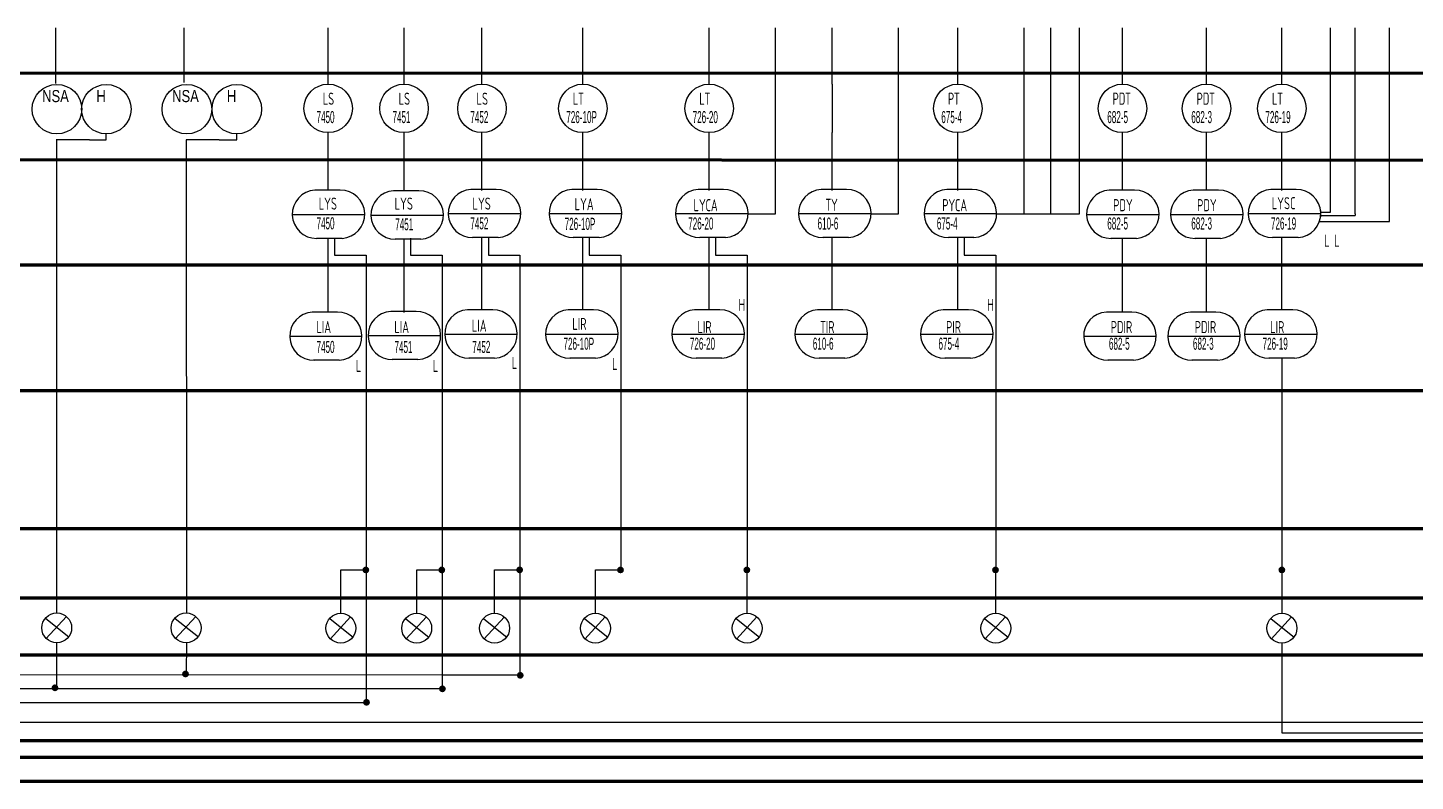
# Model space of a CAD drawing. Extents: x 906 to 2746, y -85 to 594.
# Drawn here: x 1511.8 to 1798, y -84.9 to 70.7 of the extents above; entities that cross this region are included whole.
import ezdxf

# ---------------------------------------------------------------- set-up
doc = ezdxf.new("R2010")
doc.units = 0
doc.header["$MEASUREMENT"] = 0
doc.layers.add('1', color=7, linetype='CONTINUOUS')
doc.layers.add('2', color=7, linetype='CONTINUOUS')
doc.styles.get("Standard").update_dxf_attribs({"font": 'MDM_Win'})
doc.styles.add('стиль1', font='txt.shx', dxfattribs={"width": 0.6})
doc.styles.add('стиль2', font='MDM_Win.shx', dxfattribs={"width": 0.5})

msp = doc.modelspace()

# ---------------------------------------------------------------- linework, layer by layer
at = {"layer": '1', "lineweight": 30}
for p, q in [((1517.57, 59.21), (1517.57, 70.69)), ((1544.08, 59.4), (1544.08, 70.69)), ((1666.08, 32.24), (1666.08, 70.69)), ((1691.46, 32.24), (1691.46, 70.69)), ((1717.37, 32.24), (1717.37, 70.69)), ((1722.87, 32.24), (1722.87, 70.69)), ((1728.78, 32.24), (1728.78, 70.69)), ((1780.53, 32.6), (1780.53, 70.69)), ((1785.61, 32.24), (1785.61, 70.69)), ((1677.75, 59.04), (1677.75, 49.04)), ((1528.02, 47.57), (1528.02, 48.77)), ((1554.93, 47.57), (1554.93, 48.77)), ((1524.52, 47.57), (1517.7, 47.57)), ((1517.72, 47.57), (1517.72, -50.13)), ((1524.52, 47.57), (1528.02, 47.57)), ((1544.52, 47.57), (1544.53, -50.13)), ((1551.33, 47.57), (1544.52, 47.57)), ((1551.33, 47.57), (1554.93, 47.57)), ((1608.47, 37.32), (1603.26, 37.32)), ((1629.27, 37.32), (1624.07, 37.32)), ((1655.34, 37.32), (1650.13, 37.32)), ((1680.71, 37.32), (1675.51, 37.32)), ((1706.63, 37.32), (1701.42, 37.32)), ((1773.48, 37.32), (1768.28, 37.32)), ((1576.27, 37.17), (1571.07, 37.17)), ((1592.51, 37.02), (1587.31, 37.02)), ((1740.13, 37.17), (1734.93, 37.17)), ((1757.46, 37.17), (1752.26, 37.17)), ((1581.39, 32.09), (1566.5, 32.09)), ((1597.63, 31.94), (1582.74, 31.94)), ((1613.58, 32.24), (1598.69, 32.24)), ((1634.38, 32.24), (1619.49, 32.24)), ((1660.45, 32.24), (1645.56, 32.24)), ((1660.39, 32.24), (1666.08, 32.24)), ((1685.82, 32.24), (1670.93, 32.24)), ((1685.77, 32.24), (1691.46, 32.24)), ((1711.74, 32.24), (1696.85, 32.24)), ((1711.68, 32.24), (1717.37, 32.24)), ((1717.37, 32.24), (1727.21, 32.24)), ((1727.21, 32.24), (1728.78, 32.24)), ((1745.25, 32.09), (1730.35, 32.09)), ((1762.57, 32.09), (1747.68, 32.09)), ((1778.59, 32.24), (1763.7, 32.24)), ((1778.62, 32.6), (1780.53, 32.6)), ((1778.62, 31.95), (1785.61, 31.95)), ((1576.65, 27.2), (1571.35, 27.2)), ((1575.1, 27.24), (1575.1, 23.77)), ((1592.89, 27.05), (1587.6, 27.05)), ((1590.77, 27.24), (1590.77, 23.77)), ((1608.84, 27.35), (1603.55, 27.35)), ((1606.83, 27.24), (1606.83, 23.77)), ((1629.65, 27.35), (1624.35, 27.35)), ((1627.63, 27.24), (1627.63, 23.77)), ((1655.71, 27.35), (1650.42, 27.35)), ((1653.7, 27.24), (1653.7, 23.77)), ((1681.09, 27.35), (1675.79, 27.35)), ((1707, 27.35), (1701.71, 27.35)), ((1704.99, 27.24), (1704.99, 23.77)), ((1740.51, 27.2), (1735.21, 27.2)), ((1757.84, 27.2), (1752.54, 27.2)), ((1773.85, 27.35), (1768.56, 27.35)), ((1575.1, 23.77), (1581.62, 23.77)), ((1581.62, 23.77), (1581.62, -61.29)), ((1590.77, 23.77), (1597.29, 23.77)), ((1597.29, 23.77), (1597.29, -61.29)), ((1606.83, 23.77), (1613.35, 23.77)), ((1613.35, 23.77), (1613.35, -61.29)), ((1627.63, 23.77), (1634.15, 23.77)), ((1634.15, 23.77), (1634.15, -41.23)), ((1653.7, 23.77), (1660.22, 23.77)), ((1660.22, 23.77), (1660.22, -41.23)), ((1704.99, 23.77), (1711.51, 23.77)), ((1711.51, 23.77), (1711.51, -41.23)), ((1575.69, 12), (1570.48, 12)), ((1591.93, 12.14), (1586.73, 12.14)), ((1607.73, 12.44), (1602.53, 12.44)), ((1628.54, 12.44), (1623.34, 12.44)), ((1654.6, 12.44), (1649.4, 12.44)), ((1679.98, 12.44), (1674.78, 12.44)), ((1705.89, 12.44), (1700.69, 12.44)), ((1739.54, 12), (1734.34, 12)), ((1756.87, 12), (1751.67, 12)), ((1772.74, 12.44), (1767.54, 12.44)), ((1580.82, 6.92), (1565.92, 6.92)), ((1597.05, 7.07), (1582.15, 7.07)), ((1612.85, 7.36), (1597.96, 7.36)), ((1633.65, 7.36), (1618.76, 7.36)), ((1659.72, 7.36), (1644.83, 7.36)), ((1685.09, 7.36), (1670.2, 7.36)), ((1711.01, 7.36), (1696.12, 7.36)), ((1744.66, 6.92), (1729.77, 6.92)), ((1761.99, 6.92), (1747.1, 6.92)), ((1777.86, 7.36), (1762.97, 7.36)), ((1576.06, 2.03), (1570.77, 2.03)), ((1592.31, 2.17), (1587.01, 2.17)), ((1608.11, 2.47), (1602.82, 2.47)), ((1628.92, 2.47), (1623.62, 2.47)), ((1654.98, 2.47), (1649.69, 2.47)), ((1680.35, 2.47), (1675.06, 2.47)), ((1706.27, 2.47), (1700.98, 2.47)), ((1739.92, 2.03), (1734.63, 2.03)), ((1757.25, 2.03), (1751.96, 2.03)), ((1773.12, 2.47), (1767.83, 2.47)), ((1197.2, -32.73), (1980.72, -32.73)), ((1576.39, -50.2), (1576.39, -41.23)), ((1576.39, -41.23), (1581.62, -41.23)), ((1592.05, -50.2), (1592.05, -41.23)), ((1592.05, -41.23), (1597.29, -41.23)), ((1608.11, -50.2), (1608.11, -41.23)), ((1608.11, -41.23), (1613.35, -41.23)), ((1628.92, -50.2), (1628.92, -41.23)), ((1628.92, -41.23), (1634.15, -41.23)), ((1660.21, -50.2), (1660.22, -40.79)), ((1711.5, -50.2), (1711.51, -40.79)), ((1519.81, -50.83), (1515.57, -55.48)), ((1515.57, -51.24), (1520.31, -55.07)), ((1546.49, -50.83), (1542.25, -55.48)), ((1542.25, -51.24), (1547, -55.07)), ((1578.41, -50.91), (1574.16, -55.55)), ((1574.16, -51.31), (1578.91, -55.15)), ((1594.07, -50.91), (1589.83, -55.55)), ((1589.83, -51.31), (1594.58, -55.15)), ((1610.13, -50.91), (1605.89, -55.55)), ((1605.89, -51.31), (1610.64, -55.15)), ((1630.94, -50.91), (1626.7, -55.55)), ((1626.7, -51.31), (1631.44, -55.15)), ((1662.22, -50.91), (1657.98, -55.55)), ((1657.98, -51.31), (1662.73, -55.15)), ((1713.52, -50.91), (1709.27, -55.55)), ((1709.27, -51.31), (1714.02, -55.15)), ((1772.53, -50.91), (1768.29, -55.55)), ((1768.29, -51.31), (1773.04, -55.15)), ((1517.72, -56.28), (1517.72, -65.06)), ((1544.54, -56.28), (1544.5, -62.63)), ((1484.68, -62.84), (1597.29, -62.91)), ((1581.62, -61.29), (1581.62, -68.6)), ((1597.29, -61.29), (1597.29, -65.79)), ((1597.29, -62.91), (1613.25, -62.91)), ((1613.35, -61.29), (1613.35, -62.87)), ((1467.78, -65.67), (1597.29, -65.74)), ((1448.54, -68.6), (1581.62, -68.6))]:
    msp.add_line(p, q, dxfattribs=at)
at = {"layer": '1', "lineweight": 30, "ltscale": 100}
for p, q in [((1792.72, 30.67), (1792.72, 70.69)), ((1785.61, 32.24), (1785.61, 31.95)), ((1778.25, 30.67), (1792.72, 30.67)), ((1770.51, 2.47), (1770.51, -50.2)), ((1770.52, -56.36), (1770.52, -65.11)), ((1770.52, -65.11), (1770.52, -74.9)), ((1289.81, -72.66), (1770.52, -72.66)), ((1770.52, -72.66), (2220.07, -72.66)), ((1770.52, -74.9), (2420.95, -74.9))]:
    msp.add_line(p, q, dxfattribs=at)
at = {"layer": '1', "lineweight": 80}
for p, q in [((968.3, 61.24), (1999.91, 61.39)), ((1778.52, 31.95), (1778.46, 31.95)), ((1778.62, 31.95), (1778.52, 31.95)), ((1778.62, 32.6), (1778.53, 32.6)), ((1113.97, -79.88), (2349.97, -79.88)), ((1093.97, -84.88), (2354.97, -84.88))]:
    msp.add_line(p, q, dxfattribs=at)
at = {"layer": '1', "lineweight": 30}
for centre, radius in [((1517.83, 53.88), 5.11), ((1528.02, 53.88), 5.11), ((1544.64, 53.88), 5.11), ((1554.93, 53.88), 5.11), ((1517.79, -53.21), 3.08), ((1544.47, -53.21), 3.08), ((1576.39, -53.28), 3.08), ((1592.05, -53.28), 3.08), ((1608.11, -53.28), 3.08), ((1628.92, -53.28), 3.08), ((1660.21, -53.28), 3.08), ((1711.5, -53.28), 3.08), ((1770.52, -53.28), 3.08)]:
    msp.add_circle(centre, radius, dxfattribs=at)
for centre, start, end in [((1603.54, 32.34), 93.568, 270.7822), ((1608.53, 32.33), 273.568, 90.7822), ((1624.35, 32.34), 93.568, 270.7822), ((1629.34, 32.33), 273.568, 90.7822), ((1650.41, 32.34), 93.568, 270.7822), ((1655.4, 32.33), 273.568, 90.7822), ((1675.79, 32.34), 93.568, 270.7822), ((1680.78, 32.33), 273.568, 90.7822), ((1701.7, 32.34), 93.568, 270.7822), ((1706.69, 32.33), 273.568, 90.7822), ((1768.55, 32.34), 93.568, 270.7822), ((1773.54, 32.33), 273.568, 90.7822), ((1571.35, 32.19), 93.568, 270.7822), ((1576.34, 32.18), 273.568, 90.7822), ((1587.59, 32.04), 93.568, 270.7822), ((1592.58, 32.03), 273.568, 90.7822), ((1735.21, 32.19), 93.568, 270.7822), ((1740.2, 32.18), 273.568, 90.7822), ((1752.54, 32.19), 93.568, 270.7822), ((1757.53, 32.18), 273.568, 90.7822), ((1570.85, 7.02), 93.568, 270.7822), ((1575.75, 7.01), 273.568, 90.7822), ((1587.01, 7.16), 93.568, 270.7822), ((1592, 7.15), 273.568, 90.7822), ((1602.81, 7.46), 93.568, 270.7822), ((1607.8, 7.45), 273.568, 90.7822), ((1623.62, 7.46), 93.568, 270.7822), ((1628.61, 7.45), 273.568, 90.7822), ((1649.68, 7.46), 93.568, 270.7822), ((1654.67, 7.45), 273.568, 90.7822), ((1675.05, 7.46), 93.568, 270.7822), ((1680.04, 7.45), 273.568, 90.7822), ((1700.97, 7.46), 93.568, 270.7822), ((1705.96, 7.45), 273.568, 90.7822), ((1734.62, 7.02), 93.568, 270.7822), ((1739.61, 7.01), 273.568, 90.7822), ((1751.95, 7.02), 93.568, 270.7822), ((1756.94, 7.01), 273.568, 90.7822), ((1767.82, 7.46), 93.568, 270.7822), ((1772.81, 7.45), 273.568, 90.7822)]:
    msp.add_arc(centre, 4.99, start, end, dxfattribs=at)
for points in [[(1581.55, -40.53), (1581.2, -41.85), (1580.85, -41.24), (1580.94, -41.59)], [(1581.55, -40.53), (1580.85, -41.24), (1581.2, -40.63), (1580.94, -40.89)], [(1581.55, -40.53), (1581.91, -41.85), (1581.2, -41.85), (1581.55, -41.95)], [(1581.55, -40.53), (1581.91, -40.63), (1582.26, -41.24), (1582.16, -40.89)], [(1581.55, -40.53), (1582.26, -41.24), (1581.91, -41.85), (1582.16, -41.59)], [(1597.22, -40.53), (1596.86, -41.85), (1596.51, -41.24), (1596.61, -41.59)], [(1597.22, -40.53), (1596.51, -41.24), (1596.86, -40.63), (1596.61, -40.89)], [(1597.22, -40.53), (1597.57, -41.85), (1596.86, -41.85), (1597.22, -41.95)], [(1597.22, -40.53), (1597.57, -40.63), (1597.93, -41.24), (1597.83, -40.89)], [(1597.22, -40.53), (1597.93, -41.24), (1597.57, -41.85), (1597.83, -41.59)], [(1613.28, -40.53), (1612.93, -41.85), (1612.57, -41.24), (1612.67, -41.59)], [(1613.28, -40.53), (1612.57, -41.24), (1612.93, -40.63), (1612.67, -40.89)], [(1613.28, -40.53), (1613.63, -41.85), (1612.93, -41.85), (1613.28, -41.95)], [(1613.28, -40.53), (1613.63, -40.63), (1613.99, -41.24), (1613.89, -40.89)], [(1613.28, -40.53), (1613.99, -41.24), (1613.63, -41.85), (1613.89, -41.59)], [(1634.08, -40.53), (1633.73, -41.85), (1633.38, -41.24), (1633.47, -41.59)], [(1634.08, -40.53), (1633.38, -41.24), (1633.73, -40.63), (1633.47, -40.89)], [(1634.08, -40.53), (1634.44, -41.85), (1633.73, -41.85), (1634.08, -41.95)], [(1634.08, -40.53), (1634.44, -40.63), (1634.79, -41.24), (1634.7, -40.89)], [(1634.08, -40.53), (1634.79, -41.24), (1634.44, -41.85), (1634.7, -41.59)], [(1660.15, -40.53), (1659.8, -41.85), (1659.44, -41.24), (1659.54, -41.59)], [(1660.15, -40.53), (1659.44, -41.24), (1659.8, -40.63), (1659.54, -40.89)], [(1660.15, -40.53), (1660.5, -41.85), (1659.8, -41.85), (1660.15, -41.95)], [(1660.15, -40.53), (1660.5, -40.63), (1660.86, -41.24), (1660.76, -40.89)], [(1660.15, -40.53), (1660.86, -41.24), (1660.5, -41.85), (1660.76, -41.59)], [(1711.44, -40.53), (1711.09, -41.85), (1710.73, -41.24), (1710.83, -41.59)], [(1711.44, -40.53), (1710.73, -41.24), (1711.09, -40.63), (1710.83, -40.89)], [(1711.44, -40.53), (1711.79, -41.85), (1711.09, -41.85), (1711.44, -41.95)], [(1711.44, -40.53), (1711.79, -40.63), (1712.15, -41.24), (1712.05, -40.89)], [(1711.44, -40.53), (1712.15, -41.24), (1711.79, -41.85), (1712.05, -41.59)], [(1770.51, -40.53), (1770.16, -41.85), (1769.81, -41.24), (1769.9, -41.59)], [(1770.51, -40.53), (1769.81, -41.24), (1770.16, -40.63), (1769.9, -40.89)], [(1770.51, -40.53), (1770.87, -41.85), (1770.16, -41.85), (1770.51, -41.95)], [(1770.51, -40.53), (1770.87, -40.63), (1771.22, -41.24), (1771.13, -40.89)], [(1770.51, -40.53), (1771.22, -41.24), (1770.87, -41.85), (1771.13, -41.59)], [(1544.35, -62.02), (1544, -63.34), (1543.64, -62.73), (1543.74, -63.08)], [(1544.35, -62.02), (1543.64, -62.73), (1544, -62.11), (1543.74, -62.37)], [(1544.35, -62.02), (1544.7, -63.34), (1544, -63.34), (1544.35, -63.43)], [(1544.35, -62.02), (1544.7, -62.11), (1545.06, -62.73), (1544.96, -62.37)], [(1544.35, -62.02), (1545.06, -62.73), (1544.7, -63.34), (1544.96, -63.08)], [(1613.41, -62.3), (1613.06, -63.62), (1612.71, -63.01), (1612.8, -63.36)], [(1613.41, -62.3), (1612.71, -63.01), (1613.06, -62.4), (1612.8, -62.66)], [(1613.41, -62.3), (1613.77, -63.62), (1613.06, -63.62), (1613.41, -63.72)], [(1613.41, -62.3), (1613.77, -62.4), (1614.12, -63.01), (1614.02, -62.66)], [(1613.41, -62.3), (1614.12, -63.01), (1613.77, -63.62), (1614.02, -63.36)], [(1517.42, -64.87), (1517.07, -66.19), (1516.72, -65.58), (1516.81, -65.93)], [(1517.42, -64.87), (1516.72, -65.58), (1517.07, -64.97), (1516.81, -65.23)], [(1517.42, -64.87), (1517.78, -66.19), (1517.07, -66.19), (1517.42, -66.29)], [(1517.42, -64.87), (1517.78, -64.97), (1518.13, -65.58), (1518.04, -65.23)], [(1517.42, -64.87), (1518.13, -65.58), (1517.78, -66.19), (1518.04, -65.93)], [(1597.35, -65.08), (1597, -66.4), (1596.64, -65.79), (1596.74, -66.14)], [(1597.35, -65.08), (1596.64, -65.79), (1597, -65.18), (1596.74, -65.44)], [(1597.35, -65.08), (1597.7, -66.4), (1597, -66.4), (1597.35, -66.5)], [(1597.35, -65.08), (1597.7, -65.18), (1598.06, -65.79), (1597.96, -65.44)], [(1597.35, -65.08), (1598.06, -65.79), (1597.7, -66.4), (1597.96, -66.14)], [(1581.68, -67.86), (1581.33, -69.18), (1580.98, -68.57), (1581.07, -68.92)], [(1581.68, -67.86), (1580.98, -68.57), (1581.33, -67.95), (1581.07, -68.21)], [(1581.68, -67.86), (1582.04, -69.18), (1581.33, -69.18), (1581.68, -69.27)], [(1581.68, -67.86), (1582.04, -67.95), (1582.39, -68.57), (1582.3, -68.21)], [(1581.68, -67.86), (1582.39, -68.57), (1582.04, -69.18), (1582.3, -68.92)]]:
    msp.add_solid(points, dxfattribs=at)
at = {"layer": '2', "linetype": 'Continuous', "lineweight": 30}
for p, q in [((1573.78, 59.04), (1573.78, 70.69)), ((1589.44, 59.04), (1589.44, 70.69)), ((1605.5, 59.04), (1605.5, 70.69)), ((1626.31, 59.04), (1626.31, 70.69)), ((1652.37, 59.04), (1652.37, 70.69)), ((1677.75, 59.04), (1677.75, 70.69)), ((1703.66, 59.04), (1703.66, 70.69)), ((1737.63, 59.04), (1737.63, 70.69)), ((1754.96, 59.04), (1754.96, 70.69)), ((1770.51, 59.04), (1770.51, 70.69)), ((1573.78, 37.06), (1573.78, 49.04)), ((1589.44, 37.06), (1589.44, 49.04)), ((1605.5, 37.06), (1605.5, 49.04)), ((1626.31, 37.06), (1626.31, 49.04)), ((1652.37, 37.06), (1652.37, 49.04)), ((1677.75, 37.06), (1677.75, 49.04)), ((1703.66, 37.06), (1703.66, 49.04)), ((1737.63, 37.06), (1737.63, 49.04)), ((1754.96, 37.06), (1754.96, 49.04)), ((1770.51, 37.06), (1770.51, 49.04)), ((1573.78, 11.9), (1573.78, 27.06)), ((1589.44, 11.9), (1589.44, 27.06)), ((1605.5, 12.44), (1605.5, 27.35)), ((1626.31, 12.44), (1626.31, 27.35)), ((1652.37, 12.44), (1652.37, 27.35)), ((1677.75, 12.44), (1677.75, 27.35)), ((1703.66, 12.44), (1703.66, 27.35)), ((1737.63, 11.9), (1737.63, 27.06)), ((1754.96, 11.9), (1754.96, 27.06)), ((1770.51, 12.44), (1770.51, 27.35))]:
    msp.add_line(p, q, dxfattribs=at)
at = {"layer": '2', "lineweight": 80}
for p, q in [((968.3, 43.76), (1999.92, 43.26)), ((968.3, 21.76), (1999.94, 21.76)), ((968.3, -4.23), (1999.95, -4.23)), ((968.3, -32.72), (1999.97, -32.72)), ((968.3, -47.02), (1999.98, -47.03)), ((968.3, -58.79), (1999.99, -58.78)), ((968.3, -76.46), (2000, -76.46))]:
    msp.add_line(p, q, dxfattribs=at)
at = {"layer": '2', "lineweight": 30}
for centre in [(1573.78, 54.04), (1589.44, 54.04), (1605.5, 54.04), (1626.31, 54.04), (1652.37, 54.04), (1703.66, 54.04), (1737.63, 54.04), (1754.96, 54.04), (1770.51, 54.04)]:
    msp.add_circle(centre, 5, dxfattribs=at)

# ---------------------------------------------------------------- texts
at = {"layer": '1', "lineweight": 30, "width": 0.8}
for s, p in [(' NSA', (1514.04, 55.33)), ('  H', (1524.49, 55.33)), (' NSA', (1540.86, 55.33)), ('  H', (1551.4, 55.33))]:
    msp.add_text(s, height=2.5, dxfattribs=at).set_placement(p)
at = {"layer": '2', "lineweight": 30}
for s, style, width, p in [('LS', 'стиль1', 0.6, (1572.66, 54.79)), ('LS', 'стиль1', 0.6, (1588.32, 54.79)), ('LS', 'стиль1', 0.6, (1604.39, 54.79)), ('LТ', 'стиль1', 0.6, (1624.26, 54.79)), ('LТ', 'стиль1', 0.6, (1650.33, 54.79)), ('РТ', 'стиль1', 0.6, (1701.62, 54.79)), ('PDТ', 'стиль1', 0.6, (1735.59, 54.79)), ('PDТ', 'стиль1', 0.6, (1752.92, 54.79)), ('LТ', 'стиль1', 0.6, (1768.47, 54.79)), ('7450', 'стиль2', 0.5, (1571.38, 51)), ('7451', 'стиль2', 0.5, (1587.05, 51)), ('7452', 'стиль2', 0.5, (1603.11, 51)), ('726-10Р', 'стиль2', 0.5, (1622.9, 51)), ('726-20', 'стиль2', 0.5, (1648.97, 51)), ('675-4', 'стиль2', 0.5, (1700.26, 51)), ('682-5', 'стиль2', 0.5, (1734.5, 51)), ('682-3', 'стиль2', 0.5, (1751.83, 51)), ('726-19', 'стиль2', 0.5, (1767.11, 51)), ('LYS', 'стиль1', 0.6, (1571.83, 33.13)), ('LYS', 'стиль1', 0.6, (1587.49, 33.13)), ('LYS', 'стиль1', 0.6, (1603.56, 33.13)), ('LYA', 'стиль1', 0.6, (1624.62, 33.02)), ('LYСA', 'стиль1', 0.6, (1649.15, 32.81)), ('ТY', 'стиль1', 0.6, (1676.4, 32.88)), ('РYСA', 'стиль1', 0.6, (1700.44, 32.81)), ('PDY', 'стиль1', 0.6, (1735.71, 32.81)), ('PDY', 'стиль1', 0.6, (1753.03, 32.81)), ('LYSC', 'стиль1', 0.6, (1768.43, 33.21)), ('7450', 'стиль2', 0.5, (1571.38, 29.06)), ('7452', 'стиль2', 0.5, (1603.11, 29.06)), ('726-20', 'стиль2', 0.5, (1648.05, 29.03)), ('610-6', 'стиль2', 0.5, (1674.74, 29.03)), ('675-4', 'стиль2', 0.5, (1699.34, 29.03)), ('682-5', 'стиль2', 0.5, (1734.5, 29.03)), ('682-3', 'стиль2', 0.5, (1751.83, 29.03)), ('726-19', 'стиль2', 0.5, (1768.26, 29.03)), ('7451', 'стиль2', 0.5, (1587.61, 28.86)), ('726-10Р', 'стиль2', 0.5, (1622.57, 28.95)), ('L', 'стиль1', 0.6, (1779.23, 25.46)), ('L', 'стиль1', 0.6, (1781.3, 25.46)), ('Н', 'стиль1', 0.6, (1658.42, 12.22)), ('Н', 'стиль1', 0.6, (1709.71, 12.22)), ('LIА', 'стиль1', 0.6, (1571.35, 7.65)), ('LIА', 'стиль1', 0.6, (1587.43, 7.65)), ('LIА', 'стиль1', 0.6, (1603.43, 7.93)), ('LIR', 'стиль1', 0.6, (1624.15, 8.3)), ('LIR', 'стиль1', 0.6, (1649.95, 7.65)), ('ТIR', 'стиль1', 0.6, (1675.32, 7.65)), ('РIR', 'стиль1', 0.6, (1701.24, 7.65)), ('PDIR', 'стиль1', 0.6, (1735.21, 7.65)), ('PDIR', 'стиль1', 0.6, (1752.53, 7.65)), ('LIR', 'стиль1', 0.6, (1768.09, 7.65)), ('7450', 'стиль2', 0.5, (1571.38, 3.54)), ('7451', 'стиль2', 0.5, (1587.46, 3.54)), ('7452', 'стиль2', 0.5, (1603.52, 3.54)), ('726-10Р', 'стиль2', 0.5, (1622.32, 4.21)), ('726-20', 'стиль2', 0.5, (1648.39, 4.21)), ('610-6', 'стиль2', 0.5, (1673.76, 4.21)), ('675-4', 'стиль2', 0.5, (1699.68, 4.21)), ('682-5', 'стиль2', 0.5, (1734.84, 4.21)), ('682-3', 'стиль2', 0.5, (1752.17, 4.21)), ('726-19', 'стиль2', 0.5, (1766.53, 4.21)), ('L', 'стиль1', 0.6, (1579.5, -0.38)), ('L', 'стиль1', 0.6, (1595.36, -0.38)), ('L', 'стиль1', 0.6, (1611.64, 0.25)), ('L', 'стиль1', 0.6, (1632.35, 0.04))]:
    msp.add_text(s, height=2.5, dxfattribs=dict(at, style=style, width=width)).set_placement(p)

doc.saveas('drawing.dxf')
